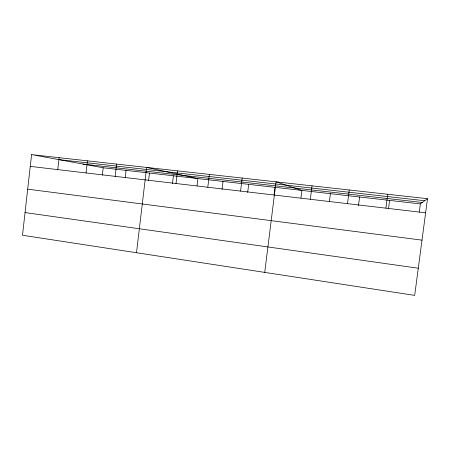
<?xml version="1.0" encoding="UTF-8"?>
<svg xmlns="http://www.w3.org/2000/svg" width="450" height="450" viewBox="0 0 450 450"><rect width="100%" height="100%" fill="white"/><g stroke="black" fill="none" stroke-linecap="round" stroke-linejoin="round"><path stroke-width="0.67" d="M31.584 154.609L22.5 235.249L414.681 295.391L427.5 198.703L31.584 154.609L103.191 167.782L420.351 203.917L427.5 198.703M57.763 169.616L59.124 157.674M86.057 172.941L87.452 160.83M102.33 175.213L103.191 167.782M115.172 176.361L116.606 164.076M125.19 177.902L126.073 170.387M136.513 252.731L146.616 167.417L197.916 178.577L197.038 185.828M148.567 180.653L149.473 173.053M172.474 183.606L173.413 175.781M176.006 183.504L177.525 170.859M207.804 187.239L209.368 174.409M222.019 189.439L222.998 181.434M240.587 191.093L242.19 178.065M247.68 192.459L248.681 184.359M274.044 194.873L274.984 187.357M264.729 272.396L276.041 181.834L301.933 190.429L300.971 198.034M310.343 199.288L312.047 185.844M329.394 201.549L330.401 193.669M347.49 203.653L349.251 189.984M358.487 205.639L359.606 196.999M385.897 208.164L387.714 194.271M388.519 208.496L389.576 200.413M419.265 212.107L420.351 203.917M58.798 159.615L424.716 200.734M82.89 164.047L422.319 202.477M30.257 166.382L425.627 212.833M27.692 189.163L422.004 240.148M25.054 212.574L418.286 268.222"/></g></svg>
